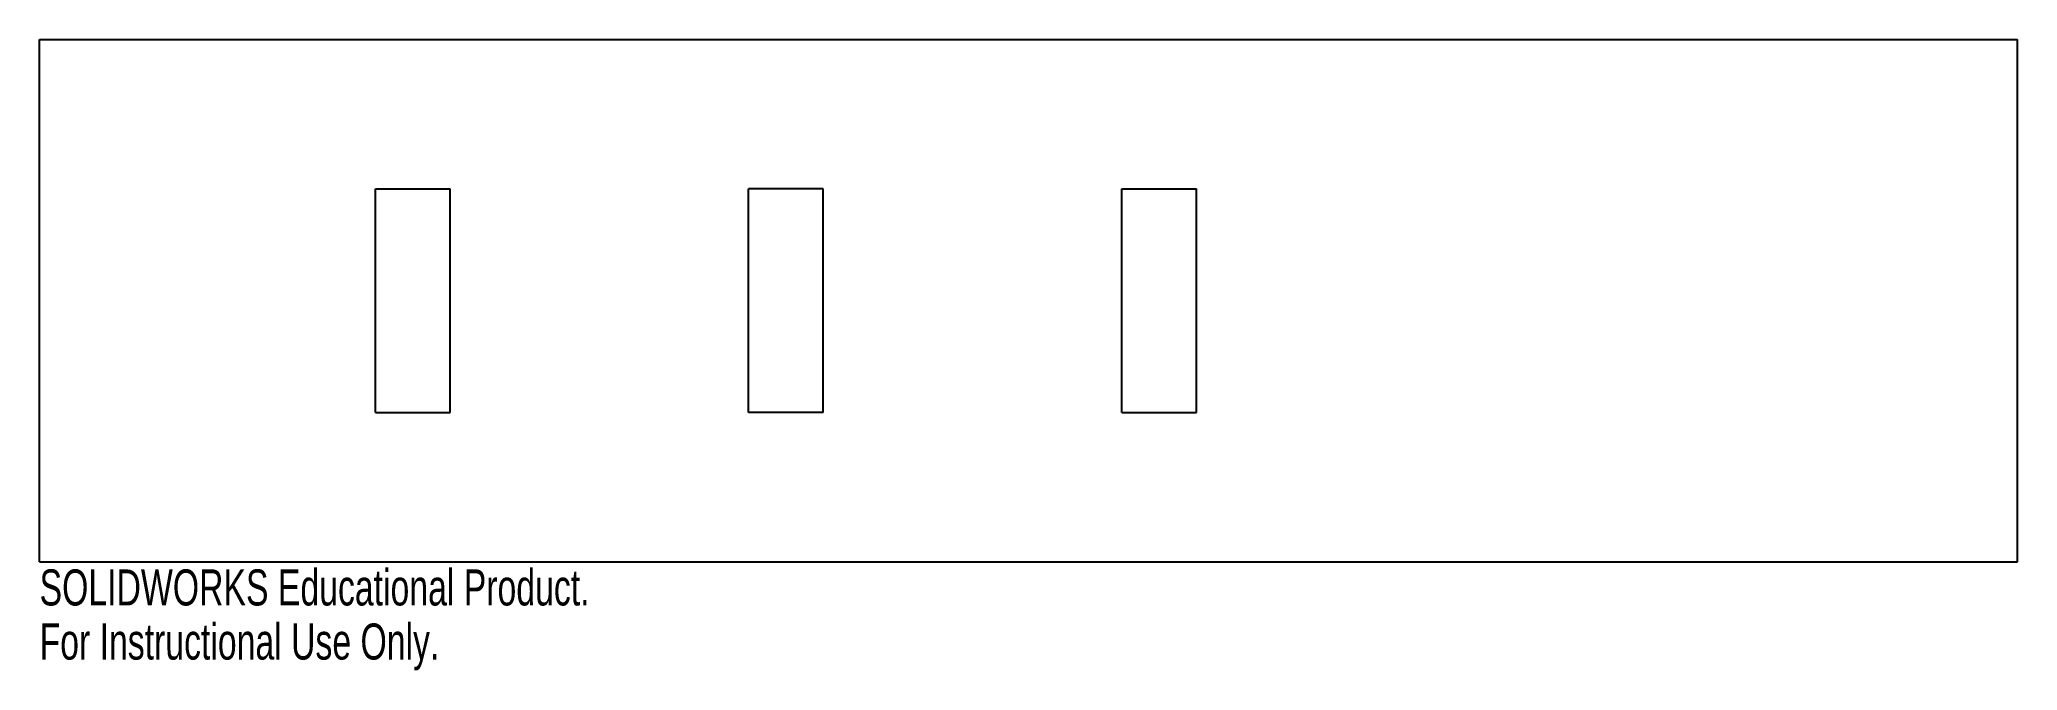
# Model space of a CAD drawing. Header units: millimetres. Extents: x -98 to 167, y -58 to 27.
import ezdxf

# ---------------------------------------------------------------- set-up
doc = ezdxf.new("R2010")
doc.units = ezdxf.units.MM
doc.styles.add('SLDTEXTSTYLE0', font='TXT', dxfattribs={"width": 0.7})

msp = doc.modelspace()

# ---------------------------------------------------------------- linework, layer by layer
at = {"color": 7, "linetype": 'Continuous'}
for p, q in [((-98.42, -43.49), (-98.42, 26.51)), ((-98.42, 26.51), (166.58, 26.51)), ((166.58, -43.49), (166.58, 26.51)), ((-53.42, -23.49), (-53.42, 6.51)), ((-53.42, 6.51), (-43.42, 6.51)), ((-43.42, -23.49), (-43.42, 6.51)), ((6.58, 6.51), (-3.42, 6.51)), ((-3.42, -23.49), (-3.42, 6.51)), ((6.58, -23.49), (6.58, 6.51)), ((46.58, -23.49), (46.58, 6.51)), ((46.58, 6.51), (56.58, 6.51)), ((56.58, -23.49), (56.58, 6.51)), ((-53.42, -23.49), (-43.42, -23.49)), ((6.58, -23.49), (-3.42, -23.49)), ((46.58, -23.49), (56.58, -23.49)), ((-98.42, -43.49), (166.58, -43.49))]:
    msp.add_line(p, q, dxfattribs=at)

# ---------------------------------------------------------------- texts
at = {"color": 7, "linetype": 'Continuous', "char_height": 4.8336, "attachment_point": 1, "style": 'SLDTEXTSTYLE0'}
for s, insert in [('SOLIDWORKS Educational Product.', (-98.42, -44.51)), ('For Instructional Use Only.', (-98.42, -51.76))]:
    msp.add_mtext(s, dxfattribs=dict(at, insert=insert))

doc.saveas('drawing.dxf')
